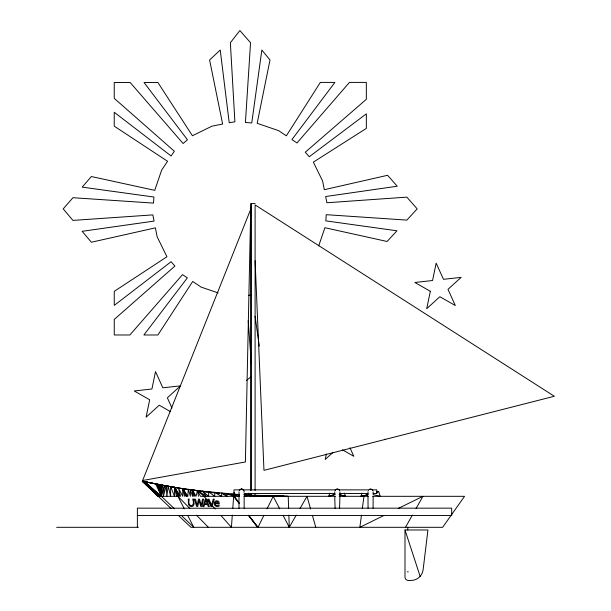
<?xml version="1.0" encoding="UTF-8"?>
<svg xmlns="http://www.w3.org/2000/svg" width="611" height="611" viewBox="0 0 611 611"><rect width="100%" height="100%" fill="white"/><g stroke="black" fill="none" stroke-linecap="round" stroke-linejoin="round"><path stroke-width="0.92" d="M250.716 209.268L245.393 461.969L142.623 480.506M160.517 496.315L143.669 481.506L160.097 496.315L144.15 481.605L160.953 496.315L144.532 481.682L161.403 496.315L161.716 484.997L162.961 485.317L162.595 485.165L161.403 496.315L174.479 508.841M232.295 515.096L231.409 527.308L220.8 515.333M232.768 508.528L233.654 496.315L239.382 503.693M361.475 515.096L359.856 527.308L383.723 515.577M362.338 508.528L363.957 496.315M326.358 453.965L325.22 459.457L332.835 452.53M202.592 491.488L197.536 490.518L196.001 496.315L192.534 489.869L198.529 491M251.572 207.106L142.332 481.247L155.652 483.889L161.403 496.315L164.42 485.493L177.228 487.883L202.539 491.168L239.138 494.635L239.138 496.315L238.389 494.574L238.389 496.315L233.028 494.162L230.943 494.414M236.526 495.376L232.997 496.315L234.334 492.29M334.897 494.673L328.726 496.315L329.803 493.1M361.995 493.1L360.925 496.315L367.814 494.895M318.698 245.912L324.907 227.72L387.099 241.49L396.967 230.798L325.823 220.869L326.236 214.682L406.834 220.105L417.191 208.878L406.834 197.132L326.893 202.753L325.663 196.521L397.211 186.218L387.588 175.296L324.311 189.685L322.6 180.978L313.351 162.129L366.34 128.402L366.34 113.852L309.265 156.744L305.294 152.2L366.34 99.303L366.34 82.401L349.439 82.401L296.984 142.959L291.936 139.575L334.889 82.401L320.34 82.401L286.353 135.825L278.639 130.655L257.178 123.323L269.993 59.977L261.844 50.033L251.763 122.926L245.423 122.498L250.548 42.724L239.879 30.55L230.362 42.724L234.891 121.788L229.224 122.758L220.227 50.033L209.604 59.977L222.633 124.056L211.971 126.156L192.427 135.741L157.898 82.516L144.043 82.516L187.447 139.751L183.132 143.516L130.181 82.516L114.242 82.516L114.242 98.348L174.334 151.215L171.118 155.996L114.242 112.256L114.242 126.164L167.574 161.281L161.648 170.118L154.743 190.342L91.367 176.541L82.157 187.126L153.919 197.025L153.514 203.104L72.938 197.712L63.216 208.878L72.938 220.403L152.842 214.889L154.064 221.09L82.157 231.317L91.367 242.239L155.393 227.857L157.149 236.785L166.948 256.75L114.257 291.332L114.257 305.378L171.095 261.714L174.899 266.068L114.257 319.431L114.257 334.981L129.883 334.981L182.521 274.629L187.356 277.875L143.898 334.981L157.913 334.981L192.702 281.465L201.111 287.109L218.104 292.906M263.769 515.577L258.025 527.308L248.883 515.501M267.053 508.879L273.216 496.315L262.356 496.033M405.505 527.308L412.379 515.073M416.053 508.551L422.927 496.315L398.212 508.459M283.199 515.577L289.27 527.308L296.266 515.073M300.001 508.551L307.005 496.315L310.609 509.078M246.439 380.454L251.541 376.338M239.772 489.869L241.605 489.113M244.064 508.222L451.682 508.153L451.682 515.463L137.376 515.463M373.069 508.222L373.161 496.338M376.995 492.084L378.637 491.488L380.241 496.315L373.061 494.612M376.85 492.069L378.637 491.488L376.796 491.488M232.997 496.315L236.243 495.261M237.87 494.734L239.497 494.207M328.726 496.315L335.225 494.207M376.972 491.916L378.637 491.488L376.811 491.557M368.105 494.62L360.925 496.315L367.937 494.841M339.571 508.283L339.922 496.338M376.811 491.87L378.637 491.488L376.781 491.779M248.776 295.35L251.213 294.869M156.966 484.149L161.403 496.315L161.35 484.997L157.348 484.202M162.595 485.165L164.42 485.493L163.343 496.315L166.253 485.829L181.864 488.563M150.306 482.843L162.961 485.317M274.133 496.193L279.792 496.315L278.288 496.231M282.702 496.269L283.894 496.231L279.769 496.155M255.1 203.57L250.869 203.57L250.869 490.602M238.977 489.869L233.944 489.869L233.944 493.528M244.156 489.869L334.744 489.869M339.922 489.869L367.982 489.869M373.161 489.869L376.811 489.869L376.811 493.528L373.161 493.528M244.156 493.528L334.744 493.528M339.922 493.528L367.982 493.528M171.065 508.474L142.332 481.247L158.218 496.315L177.923 496.315L189.838 508.444M239.405 496.315L200.469 496.315L197.536 490.518L198.766 490.946M244.003 496.315L335.554 496.315M339.258 496.315L368.288 496.315M372.702 496.315L464.543 496.315L442.654 527.308L190.945 527.308L178.488 515.508M56.663 527.308L138.392 527.308M404.994 529.981L427.937 529.981L423.11 569.78A12.144 12.144 0 0 1 411.05 580.45L408.331 580.45A3.338 3.338 0 0 1 404.994 577.112L404.994 529.981L420.139 576.364M407.346 571.835L408.247 571.835M262.073 495.933L288.224 496.315L288.636 508.528M288.224 496.315L244.003 494.925L258.3 495.842L256.475 495.59L256.475 496.315L251.388 495.368L251.388 496.315L246.775 495.093L246.775 496.315L244.469 495.567M258.094 495.827L249.036 495.429L256.841 495.781M260.21 495.819L256.475 495.59L261.225 496.315L261.225 495.788L266.19 496.315L266.19 495.888L275.706 496.071M239.451 494.582L233.028 494.162L234.021 496.315L239.222 503.12M225.627 493.971L223.489 493.932M262.134 495.872L264.876 496.109M249.319 495.315L252.71 495.613M170.606 486.715L143.073 481.392M211.33 492.581L212.987 492.756M216.997 493.161L218.86 493.352M201.004 491.359L202.631 491.55M205.265 491.87L207.098 492.092M251.388 495.368L254.092 495.697M241.528 489.151L243.842 490.427A2.566 2.566 0 0 0 241.62 489.151L240.955 489.243A2.566 2.566 0 0 0 239.397 490.442M241.566 489.113L242.231 489.197M190.815 489.976L193.336 490.32M197.261 490.87L192.534 489.869L192.534 496.315L190.403 489.594L193.947 490.274M228.598 493.94L226.918 493.688L226.918 496.315L221.64 493.192L221.64 496.315L214.713 492.535L214.713 496.315L208.626 491.855L208.626 496.315L202.539 491.168L208.733 492.206M230.278 494.192L232.799 494.566M146.258 482.033L150.787 482.942M179.069 488.174L180.917 488.464M182.758 488.754L184.598 489.044M186.447 489.335L193.832 490.396L190.403 489.594L190.403 496.315L188.287 489.289L187.837 496.315L182.758 488.472L188.287 489.625M214.713 492.535L219.907 493.36M221.64 493.192L226.291 493.948M208.626 491.855L214.209 492.764M154.537 483.691L151.933 483.164M174.746 487.448L177.228 487.883M164.069 485.531L166.253 485.829L166.841 496.315L168.185 486.15L170.606 496.315L170.606 486.547L173.914 487.303M144.234 481.628L147.121 482.209M146.693 482.117L147.175 482.216M147.663 482.316L148.091 482.4M153.621 483.492L154.239 483.637M335.088 508.283L334.744 496.338M239.321 508.283L137.376 508.153L137.376 527.308M339.281 494.834L345.398 496.315L344.321 493.1M339.128 494.742L345.398 496.315L339.647 494.673M161.174 484.905L161.716 484.997M157.248 484.202L161.403 496.315L160.647 484.806M243.919 494.673L245.561 495.139M255.1 260.76L263.967 470.348L554.337 396.264L255.1 204.922L255.1 490.595M203.44 491.649L202.539 491.168L206.289 496.315L197.536 490.518L198.499 496.315M342.435 449.811L353.815 456.302L349.966 447.771M170.606 411.707L159.234 405.215L146.082 417.183L149.687 399.777L134.244 390.964L151.918 389.016L155.522 371.61L162.839 387.809L180.505 385.862L167.361 397.822L171.981 408.056M144.708 482.125L143.669 481.506L159.708 496.315L143.218 481.422L159.036 496.315L143.005 481.376L158.768 496.315L142.806 481.338L158.272 496.315L142.623 481.3L158.218 496.315M142.493 481.3L142.951 481.735L142.562 481.369M368.066 508.222L367.982 496.338M197.536 490.518L203.952 496.315L215.187 508.994M158.547 496.315L142.806 481.338L158.379 496.315M181.368 515.44L193.756 527.308L187.768 515.577M196.459 515.18L208.374 527.308M239.168 502.96L234.021 496.315L226.918 493.688L227.223 494.1M248.54 515.501L257.697 527.308L248.463 515.21M170.606 486.547L174.456 496.315L174.456 487.181L180.596 496.315L178.305 487.815L182.758 496.315L182.758 488.472L187.203 496.315M179.642 496.315L174.456 487.181L176.533 496.315M273.216 496.315L279.723 508.879M184.339 508.879L177.923 496.315L174.456 487.181L178.786 496.315M184.575 496.315L182.758 488.472L186.569 496.315M182.758 488.472L185.904 496.315M194.756 496.315L192.534 489.869L193.511 496.315M248.593 493.1L249.395 495.513M312.42 515.455L315.772 527.308M158.012 484.355L161.403 496.315L160.036 484.691M158.837 484.477L161.403 496.315M255.07 316.208L259.308 346.124M384.892 439.103L384.93 439.485M248.173 320.569L251.427 364.332M288.858 515.096L289.27 527.308M407.797 527.308L407.797 529.981M373.161 491.817L373.161 493.787M367.982 491.817L367.982 493.787M339.922 491.817L339.922 493.787M334.744 491.817L334.744 493.787M255.1 493.459L255.1 495.361M251.152 203.57L251.152 490.014M251.152 493.818L251.152 495.727M250.869 493.459L250.869 495.361M244.156 496.338L244.156 508.153L238.977 508.153L238.977 503.739M238.977 491.817L238.977 493.787M238.977 496.338L238.977 501.662M239.313 490.442A2.566 2.566 0 0 1 243.758 490.434M244.01 491.053A2.566 2.566 0 0 1 244.01 492.374M368.372 490.442A2.566 2.566 0 0 1 372.809 490.434M369.197 489.472A2.581 2.581 0 0 1 372.725 490.412M193.924 503.647C194.344 505.534 192.503 506.985 190.731 506.511C187.371 505.939 188.7 501.295 188.226 499.088L189.227 499.088C186.844 507.657 195.94 507.901 192.679 499.088L193.679 499.088L193.924 503.647M214.324 503.021C213.606 505.839 216.974 507.428 219.166 506.068L219.15 505.045L216.393 505.587A1.596 1.535 10.4 0 1 215.561 504.923L215.263 503.731L219.242 503.731C220.113 500.264 214.514 499.607 214.324 503.021M199.003 500.378L197.743 506.466L196.635 506.466L194.397 499.134L195.428 499.134L197.208 505.228L198.476 499.134L199.499 499.134L201.279 505.289L202.554 499.134L203.539 499.134L201.928 506.466L200.798 506.466L199.003 500.378M430.32 291.287L426.715 308.692L439.867 296.732L455.302 305.538L447.993 289.331L461.137 277.371L443.471 279.319L436.155 263.12L432.55 280.525L414.877 282.481L430.32 291.287M215.393 502.395L215.255 503.013L218.287 503.013L217.21 501.501L215.393 502.395M204.601 504.556L203.982 506.603L202.959 506.603L205.273 499.279L206.518 499.279L209.329 506.603L208.267 506.603L207.503 504.556L204.601 504.556M205.899 500.272L204.853 503.724L207.198 503.724L205.899 500.272M213.277 499.21L211.383 505.289L209.069 499.21L207.984 499.21L210.848 506.534L211.948 506.534L214.308 499.21L213.277 499.21M339.579 490.404A2.589 2.589 0 0 0 335.088 490.404A2.566 2.566 0 0 1 339.571 490.427"/></g></svg>
